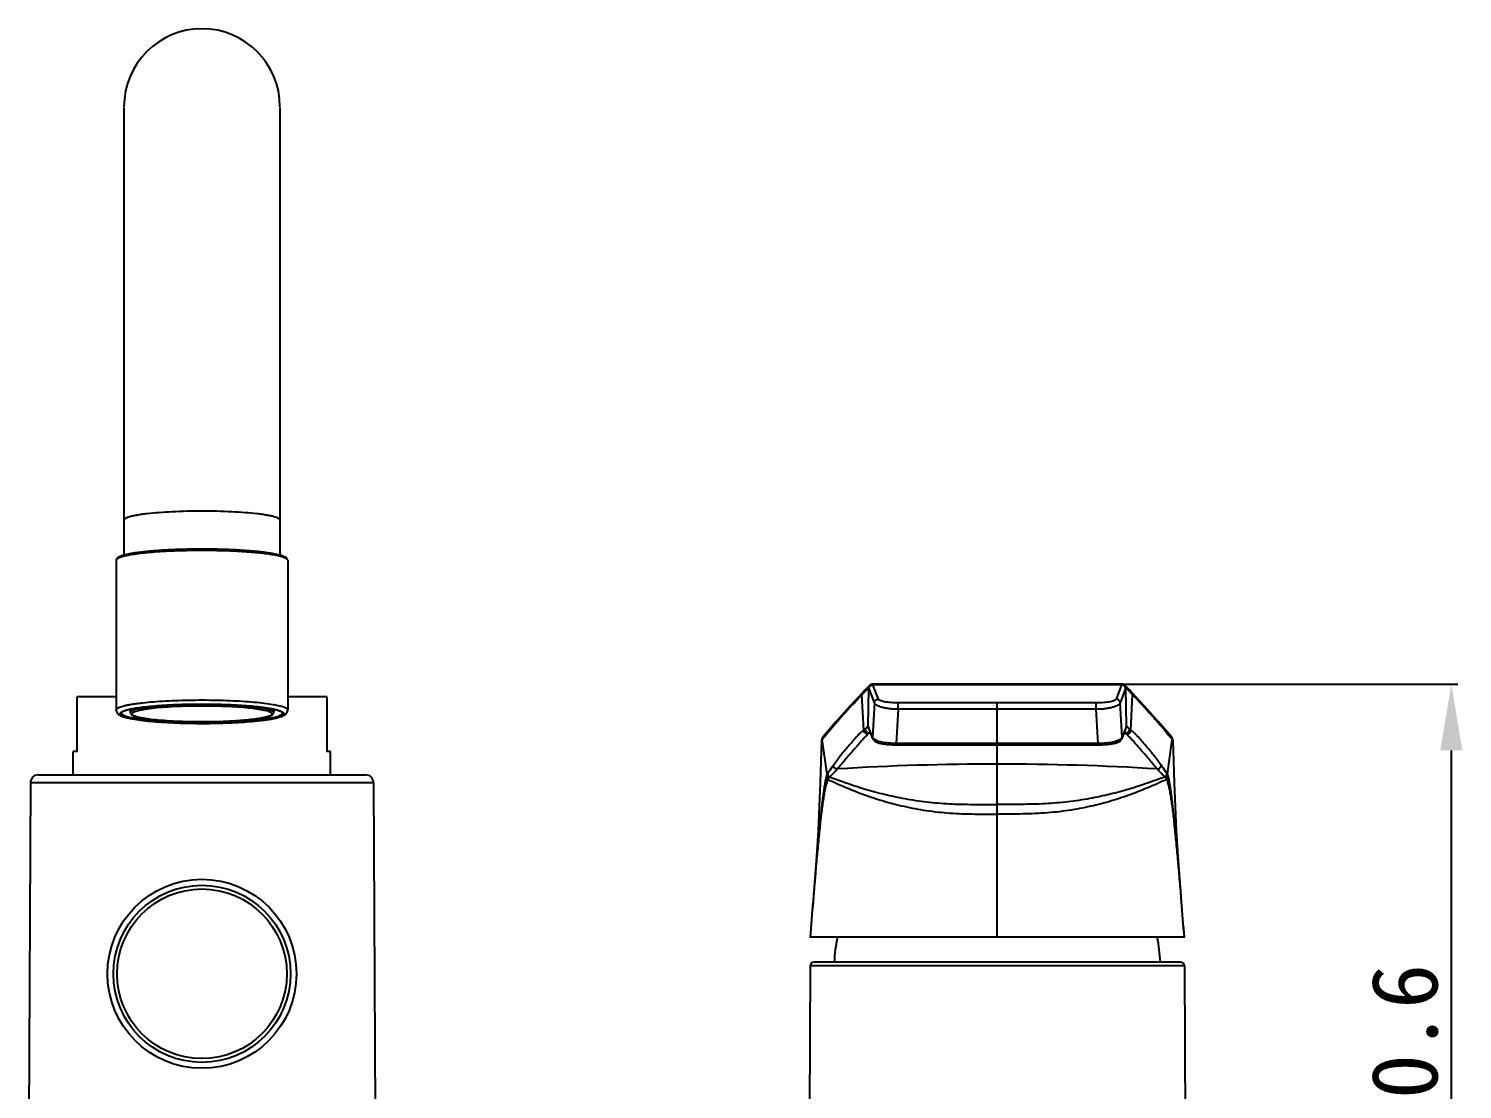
# Model space of a CAD drawing. Header units: millimetres. Extents: x 4053 to 4499, y 27851 to 28303.
# Drawn here: x 4315.6 to 4499.4, y 28151.4 to 28287.5 of the extents above; entities that cross this region are included whole.
import ezdxf

# ---------------------------------------------------------------- set-up
doc = ezdxf.new("R2010")
doc.units = ezdxf.units.MM
doc.styles.get("Standard").update_dxf_attribs({"font": ''})
doc.styles.get('Standard').set_extended_font_data('SimSun')
doc.dimstyles.new('副本 ISO-25-2bei', dxfattribs={"dimscale": 1.7, "dimtxt": 5, "dimasz": 5, "dimexe": 0.5, "dimexo": 0.625, "dimgap": 1, "dimtad": 1, "dimlfac": 0.0393, "dimdsep": 46, "dimtxsty": 'Standard', "dimcen": 2.5, "dimclrd": 1, "dimclre": 1, "dimclrt": 3, "dimadec": 0, "dimazin": 0, "dimtfac": 1, "dimtmove": 0, "dimatfit": 3, "dimfxl": 0, "dimarcsym": 0})

# ---------------------------------------------------------------- blocks, each defined once
blk = doc.blocks.new('*D1')
at = {"color": 1, "lineweight": -2, "transparency": 16777216}
for p, q in [((4441.29, 28203.39), (4498.87, 28203.39)), ((4498.02, 28194.89), (4498.02, 28111.25)), ((4464.69, 28102.75), (4498.87, 28102.75))]:
    blk.add_line(p, q, dxfattribs=at)
at = {"color": 1, "transparency": 16777216}
for points in [[(4496.6, 28194.89), (4499.43, 28194.89), (4498.02, 28203.39)], [(4496.6, 28111.25), (4499.43, 28111.25), (4498.02, 28102.75)]]:
    blk.add_solid(points, dxfattribs=at)
at = {"layer": 'Defpoints', "color": 0, "transparency": 16777216}
for p in [(4440.23, 28203.39), (4463.63, 28102.75), (4498.02, 28102.75)]:
    blk.add_point(p, dxfattribs=at)
at = {"color": 3, "transparency": 16777216, "insert": (4492.07, 28153.07), "char_height": 8.5, "attachment_point": 5, "rotation": 90, "bg_fill": 3, "box_fill_scale": 1.1, "bg_fill_color": 256, "bg_fill_true_color": 13158600, "bg_fill_transparency": 0}
blk.add_mtext('100.6', dxfattribs=at)

msp = doc.modelspace()

# ---------------------------------------------------------------- linework, layer by layer
at = {"color": 7, "linetype": 'Continuous'}
for p, q in [((4327.79, 28277.35), (4327.79, 28219.93)), ((4347.79, 28277.35), (4347.79, 28219.93)), ((4326.79, 28219.26), (4326.79, 28200.09)), ((4348.79, 28219.26), (4348.79, 28200.09)), ((4423.41, 28203.23), (4423.14, 28202.96)), ((4423.79, 28203.39), (4423.72, 28203.39)), ((4423.8, 28203.39), (4423.79, 28203.39)), ((4423.79, 28203.39), (4423.79, 28203.39)), ((4424.54, 28201.48), (4423.85, 28203.31)), ((4321.79, 28194.75), (4321.79, 28201.75)), ((4326.79, 28201.75), (4321.79, 28201.75)), ((4353.79, 28201.75), (4348.79, 28201.75)), ((4353.79, 28201.75), (4353.79, 28194.75)), ((4422.71, 28202.31), (4422.43, 28202.02)), ((4422.66, 28197.51), (4422.43, 28202.03)), ((4423.27, 28202.88), (4422.71, 28202.31)), ((4423.23, 28198.02), (4423.3, 28202.89)), ((4424.04, 28200.99), (4423.35, 28202.82)), ((4328.59, 28200.15), (4328.59, 28199.79)), ((4345.67, 28200.38), (4345.64, 28200.39)), ((4346.68, 28200.22), (4346.66, 28200.23)), ((4346.99, 28200.15), (4346.99, 28199.79)), ((4424.04, 28200.99), (4423.78, 28196.6)), ((4427.1, 28200.17), (4426.84, 28195.78)), ((4427.1, 28200.17), (4427.1, 28200.99)), ((4422.69, 28197.54), (4422.66, 28197.51)), ((4423.17, 28198.01), (4422.83, 28197.63)), ((4423.3, 28197.76), (4423.27, 28197.94)), ((4423.78, 28196.6), (4423.27, 28197.94)), ((4423.81, 28196.42), (4423.3, 28197.76)), ((4417.27, 28196.34), (4417.23, 28196.1)), ((4417.55, 28196.55), (4417.35, 28196.3)), ((4417.97, 28191.86), (4417.35, 28196.3)), ((4417.56, 28196.55), (4417.55, 28196.55)), ((4423.26, 28197.04), (4423.23, 28197.02)), ((4423.52, 28197.08), (4423.26, 28197.04)), ((4423.48, 28197.29), (4423.33, 28197.13)), ((4423.49, 28197.15), (4423.51, 28197.15)), ((4423.56, 28197.08), (4423.52, 28197.08)), ((4423.81, 28196.42), (4423.78, 28196.6)), ((4423.81, 28196.41), (4423.81, 28196.42)), ((4426.84, 28195.6), (4426.84, 28195.78)), ((4321.29, 28191.75), (4321.29, 28194.75)), ((4321.79, 28194.75), (4321.29, 28194.75)), ((4354.29, 28194.75), (4353.79, 28194.75)), ((4354.29, 28191.75), (4354.29, 28194.75)), ((4315.79, 28190.76), (4315.57, 28147.67)), ((4316.79, 28191.75), (4358.8, 28191.75)), ((4359.8, 28190.76), (4360.01, 28148.74)), ((4415.79, 28167.26), (4415.69, 28148.74)), ((4463.29, 28167.75), (4416.29, 28167.75)), ((4463.79, 28167.26), (4464.13, 28103.26))]:
    msp.add_line(p, q, dxfattribs=at)
at = {"color": 9, "linetype": 'Continuous'}
for p, q in [((4346.68, 28200.23), (4346.66, 28200.23)), ((4359.8, 28190.76), (4315.79, 28190.76)), ((4463.79, 28167.26), (4415.79, 28167.26))]:
    msp.add_line(p, q, dxfattribs=at)
at = {"color": 7, "linetype": 'Continuous'}
for points in [[(4423.72, 28203.39), (4423.55, 28203.33), (4423.41, 28203.23)], [(4422.57, 28202.37), (4420.85, 28200.55), (4419.14, 28198.61), (4417.46, 28196.62)], [(4423.14, 28202.96), (4422.85, 28202.66), (4422.57, 28202.37)], [(4417.23, 28196.1), (4417.16, 28193.57), (4417.07, 28190.71), (4416.96, 28187.74), (4416.82, 28184.59), (4416.62, 28181.32), (4416.36, 28177.93), (4416.16, 28175.5)], [(4417.47, 28196.63), (4417.4, 28196.54), (4417.27, 28196.34)], [(4423.52, 28197.08), (4423.54, 28197.08), (4423.56, 28197.09)], [(4423.81, 28196.41), (4423.87, 28196.31), (4424.07, 28196.09), (4424.33, 28195.95), (4424.66, 28195.83), (4425.09, 28195.74), (4425.65, 28195.66), (4426.32, 28195.61), (4426.84, 28195.6)]]:
    msp.add_lwpolyline(points, dxfattribs=at)
msp.add_circle((4337.79, 28166.25), 12.12, dxfattribs=at)
at = {"color": 9, "linetype": 'Continuous'}
for radius in [12.12, 11.36, 10.88]:
    msp.add_circle((4337.79, 28166.25), radius, dxfattribs=at)
at = {"color": 7, "linetype": 'Continuous'}
for centre, radius, start, end in [((4337.79, 28277.45), 10, 0, 180), ((4423.77, 28202.88), 0.496, 135.0229, 180.3138), ((4423.8, 28202.89), 0.501, 112.6488, 179.8858), ((4422.93, 28202.03), 0.496, 135.9866, 180.3202), ((4344.3, 28187.68), 12.77, 78.9977, 79.2432), ((4331.48, 28213.38), 14.68, 259.334, 259.6623), ((4331.61, 28214.12), 15.43, 259.661, 259.8328), ((4332.34, 28210.98), 12.14, 259.3326, 259.4899), ((4423.34, 28197.63), 0.502, 180.3967, 269.648), ((4423.67, 28198.01), 0.501, 225.0246, 229.1161), ((4417.85, 28196.3), 0.495, 140.8363, 180.4045), ((4424.57, 28188.21), 9, 96.8637, 97.8989), ((4316.79, 28190.75), 1, 90, 179.7077), ((4358.8, 28190.75), 1, 0.2923, 90), ((6344.73, 28018.18), 1934.98, 175.33671, 175.47194), ((5794, 28061.95), 1382.51, 175.28854, 175.47799), ((4439.79, 28166.73), 20.94, 168.3899, 177.1971), ((4439.79, 28166.73), 20.94, 2.8029, 11.6101), ((4416.29, 28167.25), 0.5, 90, 179.7), ((4463.29, 28167.25), 0.5, 0.3, 90)]:
    msp.add_arc(centre, radius, start, end, dxfattribs=at)
at = {"color": 9, "linetype": 'Continuous'}
for centre, radius, start, end in [((4337.79, 28125.91), 94.63, 89.8632, 90.0002), ((4344.52, 28205.93), 14.24, 79.2049, 79.3325), ((4343.42, 28188.67), 11.89, 79.1869, 79.3325), ((4344.12, 28186.39), 14.08, 79.3333, 79.5857), ((4344.52, 28186.75), 14.25, 79.2108, 79.3324), ((4331.24, 28211.37), 12.63, 258.6418, 259.3436), ((4331.31, 28211.97), 13.25, 258.8949, 259.3337), ((4331.47, 28212.2), 13.37, 259.1968, 259.3325), ((4332.26, 28210.37), 11.53, 259.1285, 259.3329)]:
    msp.add_arc(centre, radius, start, end, dxfattribs=at)
for points, knots in [([(4337.79, 28225.58), (4336.52, 28225.58), (4334.66, 28225.54), (4332.31, 28225.4), (4331, 28225.28), (4330.09, 28225.16), (4329.5, 28225.07), (4329, 28224.98), (4328.58, 28224.88), (4328.25, 28224.77), (4328.03, 28224.68), (4327.9, 28224.6), (4327.83, 28224.53), (4327.79, 28224.46), (4327.79, 28224.42)], [0, 0, 0, 0, 0.375219, 0.545006, 0.69422, 0.759347, 0.817347, 0.867722, 0.910069, 0.944142, 0.969901, 0.9798, 0.987889, 1, 1, 1, 1]), ([(4347.79, 28224.42), (4347.79, 28224.46), (4347.76, 28224.53), (4347.68, 28224.6), (4347.56, 28224.68), (4347.34, 28224.77), (4347, 28224.88), (4346.59, 28224.98), (4346.08, 28225.07), (4345.5, 28225.16), (4344.58, 28225.28), (4343.28, 28225.4), (4340.92, 28225.54), (4339.07, 28225.58), (4337.79, 28225.58)], [0, 0, 0, 0, 0.012111, 0.0202, 0.030099, 0.055858, 0.089931, 0.132278, 0.182653, 0.240653, 0.30578, 0.454994, 0.624781, 1, 1, 1, 1]), ([(4327.68, 28219.76), (4327.61, 28219.74), (4327.48, 28219.7), (4327.3, 28219.64), (4327.15, 28219.58), (4327.02, 28219.52), (4326.92, 28219.46), (4326.85, 28219.39), (4326.8, 28219.33), (4326.79, 28219.28), (4326.79, 28219.26)], [0, 0, 0, 0, 0.201585, 0.379846, 0.534767, 0.666684, 0.776402, 0.865642, 0.937944, 1, 1, 1, 1]), ([(4337.79, 28220.53), (4336.74, 28220.53), (4335.18, 28220.51), (4333.17, 28220.42), (4331.78, 28220.33), (4330.52, 28220.22), (4329.41, 28220.09), (4328.6, 28219.96), (4328.04, 28219.85), (4327.79, 28219.79), (4327.68, 28219.76)], [0, 0, 0, 0, 0.311203, 0.458662, 0.596545, 0.721998, 0.832451, 0.925697, 0.965305, 1, 1, 1, 1]), ([(4347.16, 28219.93), (4346.89, 28219.98), (4346.32, 28220.07), (4345.4, 28220.18), (4344.37, 28220.28), (4342.79, 28220.4), (4340.67, 28220.5), (4338.92, 28220.53), (4338.02, 28220.53)], [0, 0, 0, 0, 0.087415, 0.189023, 0.303333, 0.42865, 0.704556, 1, 1, 1, 1]), ([(4348.79, 28219.26), (4348.79, 28219.27), (4348.79, 28219.3), (4348.77, 28219.35), (4348.73, 28219.39), (4348.67, 28219.45), (4348.55, 28219.53), (4348.37, 28219.61), (4348.14, 28219.69), (4347.87, 28219.77), (4347.54, 28219.85), (4347.31, 28219.9), (4347.19, 28219.92)], [0, 0, 0, 0, 0.024521, 0.051013, 0.081053, 0.115731, 0.2014, 0.311075, 0.445795, 0.605767, 0.790747, 1, 1, 1, 1]), ([(4326.79, 28200.09), (4326.79, 28200.1), (4326.8, 28200.14), (4326.83, 28200.19), (4326.87, 28200.25), (4326.97, 28200.32), (4327.13, 28200.41), (4327.38, 28200.5), (4327.7, 28200.6), (4328.08, 28200.69), (4328.53, 28200.78), (4329.04, 28200.86), (4329.6, 28200.94), (4330.45, 28201.04), (4331.63, 28201.15), (4333.17, 28201.25), (4334.82, 28201.32), (4336.55, 28201.36), (4338.31, 28201.37), (4340.06, 28201.34), (4341.75, 28201.28), (4343.33, 28201.2), (4344.78, 28201.08), (4346.03, 28200.94), (4346.81, 28200.82), (4347.16, 28200.76)], [0, 0, 0, 0, 0.002543, 0.005366, 0.008677, 0.012605, 0.022568, 0.035551, 0.051616, 0.070736, 0.09283, 0.117782, 0.145449, 0.175665, 0.242977, 0.318027, 0.398901, 0.483523, 0.569715, 0.655253, 0.737935, 0.815635, 0.886364, 0.94833, 1, 1, 1, 1]), ([(4328.75, 28198.97), (4328.62, 28199), (4328.37, 28199.05), (4328.02, 28199.14), (4327.74, 28199.23), (4327.55, 28199.32), (4327.44, 28199.39), (4327.37, 28199.43), (4327.33, 28199.48), (4327.3, 28199.54), (4327.29, 28199.59), (4327.3, 28199.64), (4327.33, 28199.69), (4327.35, 28199.72), (4327.37, 28199.74)], [0, 0, 0, 0, 0.229154, 0.424931, 0.586522, 0.714027, 0.765439, 0.809125, 0.845874, 0.877089, 0.905054, 0.932887, 0.963751, 1, 1, 1, 1]), ([(4327.4, 28199.71), (4327.38, 28199.68), (4327.35, 28199.63), (4327.35, 28199.57), (4327.37, 28199.52), (4327.4, 28199.47), (4327.47, 28199.4), (4327.6, 28199.32), (4327.81, 28199.23), (4328.07, 28199.15), (4328.39, 28199.06), (4328.63, 28199.01), (4328.75, 28198.98)], [0, 0, 0, 0, 0.061596, 0.089099, 0.118031, 0.150957, 0.189643, 0.288002, 0.417513, 0.579424, 0.773817, 1, 1, 1, 1]), ([(4327.37, 28199.74), (4327.41, 28199.77), (4327.51, 28199.84), (4327.7, 28199.93), (4327.95, 28200.02), (4328.26, 28200.1), (4328.62, 28200.19), (4329.21, 28200.3), (4330.06, 28200.42), (4331.23, 28200.55), (4332.54, 28200.65), (4333.98, 28200.73), (4335.51, 28200.78), (4337.09, 28200.81), (4339.2, 28200.81), (4341.26, 28200.75), (4343.21, 28200.64), (4344.51, 28200.53), (4345.65, 28200.41), (4346.35, 28200.3), (4346.67, 28200.24)], [0, 0, 0, 0, 0.008121, 0.018896, 0.03246, 0.04883, 0.067968, 0.089792, 0.141055, 0.201535, 0.269879, 0.344525, 0.423753, 0.505728, 0.588548, 0.749053, 0.823025, 0.890497, 0.949929, 1, 1, 1, 1]), ([(4328.17, 28200.06), (4328.08, 28200.03), (4327.91, 28199.98), (4327.69, 28199.9), (4327.52, 28199.81), (4327.43, 28199.74), (4327.4, 28199.71)], [0, 0, 0, 0, 0.339628, 0.61824, 0.836933, 1, 1, 1, 1]), ([(4327.45, 28199.69), (4327.45, 28199.68), (4327.46, 28199.65), (4327.48, 28199.6), (4327.51, 28199.56), (4327.57, 28199.51), (4327.68, 28199.44), (4327.85, 28199.36), (4328.06, 28199.28), (4328.32, 28199.21), (4328.63, 28199.13), (4328.84, 28199.09), (4328.96, 28199.07)], [0, 0, 0, 0, 0.024533, 0.051035, 0.081083, 0.115766, 0.20144, 0.311115, 0.445828, 0.605791, 0.790759, 1, 1, 1, 1]), ([(4342.22, 28200.69), (4341.56, 28200.72), (4340.2, 28200.78), (4338.15, 28200.81), (4336.09, 28200.79), (4334.09, 28200.73), (4332.24, 28200.63), (4330.83, 28200.5), (4329.83, 28200.38), (4329.2, 28200.28), (4328.65, 28200.18), (4328.32, 28200.1), (4328.17, 28200.06)], [0, 0, 0, 0, 0.140558, 0.288016, 0.436509, 0.580125, 0.713158, 0.830354, 0.881559, 0.927166, 0.966756, 1, 1, 1, 1]), ([(4328.59, 28199.79), (4328.59, 28199.81), (4328.6, 28199.84), (4328.63, 28199.89), (4328.68, 28199.94), (4328.76, 28199.99), (4328.85, 28200.04), (4329, 28200.11), (4329.25, 28200.19), (4329.6, 28200.28), (4330.02, 28200.36), (4330.51, 28200.44), (4330.86, 28200.49), (4331.05, 28200.52)], [0, 0, 0, 0, 0.019348, 0.041469, 0.06827, 0.10081, 0.139655, 0.185086, 0.296086, 0.433965, 0.598047, 0.787205, 1, 1, 1, 1]), ([(4330.09, 28199.05), (4329.95, 28199.08), (4329.7, 28199.13), (4329.35, 28199.22), (4329.12, 28199.31), (4328.98, 28199.38), (4328.9, 28199.43), (4328.84, 28199.48), (4328.8, 28199.53), (4328.79, 28199.58), (4328.8, 28199.64), (4328.83, 28199.69), (4328.88, 28199.74), (4328.96, 28199.79), (4329.1, 28199.86), (4329.32, 28199.95), (4329.65, 28200.04), (4330.06, 28200.13), (4330.55, 28200.21), (4331.1, 28200.29), (4331.96, 28200.39), (4333.16, 28200.49), (4334.73, 28200.58), (4336.41, 28200.63), (4338.14, 28200.64), (4339.86, 28200.61), (4341.51, 28200.55), (4343.01, 28200.45), (4344.14, 28200.34), (4344.93, 28200.23), (4345.29, 28200.17), (4345.45, 28200.14)], [0, 0, 0, 0, 0.023342, 0.042625, 0.057751, 0.063775, 0.068813, 0.07294, 0.076303, 0.079183, 0.082011, 0.085241, 0.089188, 0.094021, 0.09983, 0.114512, 0.133346, 0.15626, 0.183093, 0.213627, 0.247592, 0.32455, 0.411129, 0.504091, 0.599937, 0.695053, 0.785857, 0.868937, 0.941195, 0.972428, 1, 1, 1, 1]), ([(4348.19, 28199.76), (4348.21, 28199.75), (4348.24, 28199.72), (4348.28, 28199.66), (4348.29, 28199.61), (4348.29, 28199.55), (4348.27, 28199.5), (4348.22, 28199.45), (4348.16, 28199.4), (4348.04, 28199.32), (4347.85, 28199.24), (4347.56, 28199.14), (4347.2, 28199.05), (4346.77, 28198.96), (4346.28, 28198.87), (4345.5, 28198.76), (4344.4, 28198.64), (4342.94, 28198.52), (4341.33, 28198.44), (4339.62, 28198.38), (4337.85, 28198.37), (4336.08, 28198.38), (4334.37, 28198.43), (4332.75, 28198.51), (4331.28, 28198.63), (4329.99, 28198.77), (4329.21, 28198.88), (4328.85, 28198.95)], [0, 0, 0, 0, 0.003752, 0.006893, 0.009624, 0.012244, 0.01509, 0.018429, 0.022425, 0.027176, 0.039113, 0.054427, 0.073124, 0.095133, 0.120333, 0.148565, 0.213349, 0.287706, 0.369538, 0.456515, 0.546147, 0.635866, 0.723099, 0.805351, 0.880278, 0.945763, 1, 1, 1, 1]), ([(4328.9, 28198.95), (4329.25, 28198.89), (4330.01, 28198.77), (4331.26, 28198.64), (4332.7, 28198.53), (4334.27, 28198.44), (4335.95, 28198.39), (4337.67, 28198.37), (4339.4, 28198.39), (4341.08, 28198.43), (4342.68, 28198.51), (4343.92, 28198.6), (4344.84, 28198.69), (4345.46, 28198.77), (4346.02, 28198.84), (4346.53, 28198.92), (4346.97, 28199.01), (4347.36, 28199.1), (4347.67, 28199.19), (4347.92, 28199.29), (4348.07, 28199.37), (4348.16, 28199.45), (4348.21, 28199.5), (4348.23, 28199.55), (4348.24, 28199.63), (4348.21, 28199.68), (4348.18, 28199.71)], [0, 0, 0, 0, 0.053437, 0.117815, 0.191421, 0.272245, 0.358064, 0.446504, 0.535116, 0.621444, 0.703101, 0.777838, 0.811964, 0.843615, 0.872578, 0.898668, 0.92172, 0.941604, 0.958229, 0.97156, 0.981672, 0.985613, 0.988914, 0.991734, 0.994324, 1, 1, 1, 1]), ([(4328.99, 28199.06), (4329.32, 28199), (4330.04, 28198.89), (4331.23, 28198.76), (4332.58, 28198.65), (4334.07, 28198.56), (4335.66, 28198.51), (4337.31, 28198.49), (4338.96, 28198.49), (4340.59, 28198.53), (4342.14, 28198.59), (4343.58, 28198.69), (4344.69, 28198.79), (4345.49, 28198.89), (4346.02, 28198.96), (4346.5, 28199.04), (4346.92, 28199.12), (4347.28, 28199.21), (4347.58, 28199.3), (4347.81, 28199.39), (4347.97, 28199.47), (4348.05, 28199.54), (4348.1, 28199.59), (4348.13, 28199.64), (4348.13, 28199.67), (4348.13, 28199.69)], [0, 0, 0, 0, 0.05167, 0.113636, 0.184365, 0.262065, 0.344747, 0.430285, 0.516477, 0.601099, 0.681973, 0.757023, 0.824335, 0.854551, 0.882218, 0.90717, 0.929264, 0.948384, 0.964449, 0.977432, 0.987395, 0.991323, 0.994634, 0.997457, 1, 1, 1, 1]), ([(4345.45, 28200.14), (4345.6, 28200.11), (4345.86, 28200.06), (4346.2, 28199.97), (4346.44, 28199.88), (4346.59, 28199.81), (4346.67, 28199.76), (4346.74, 28199.71), (4346.78, 28199.66), (4346.8, 28199.6), (4346.79, 28199.55), (4346.76, 28199.5), (4346.71, 28199.44), (4346.64, 28199.39), (4346.5, 28199.32), (4346.28, 28199.24), (4345.95, 28199.15), (4345.55, 28199.06), (4345.06, 28198.97), (4344.51, 28198.89), (4343.9, 28198.82), (4343.23, 28198.76), (4342.23, 28198.68), (4340.89, 28198.6), (4339.2, 28198.55), (4337.47, 28198.54), (4335.74, 28198.57), (4334.09, 28198.63), (4332.59, 28198.73), (4331.45, 28198.84), (4330.65, 28198.95), (4330.3, 28199.01), (4330.13, 28199.04)], [0, 0, 0, 0, 0.023697, 0.043336, 0.058807, 0.064994, 0.070185, 0.074446, 0.077911, 0.080839, 0.083647, 0.086799, 0.090635, 0.095343, 0.101022, 0.115443, 0.13403, 0.156718, 0.183349, 0.213706, 0.24752, 0.284485, 0.324258, 0.410714, 0.503638, 0.599514, 0.694709, 0.785616, 0.868802, 0.941145, 0.972408, 1, 1, 1, 1]), ([(4346.66, 28200.23), (4346.37, 28200.28), (4345.73, 28200.38), (4344.68, 28200.51), (4343.49, 28200.61), (4342.65, 28200.66), (4342.22, 28200.69)], [0, 0, 0, 0, 0.200325, 0.43699, 0.70535, 1, 1, 1, 1]), ([(4344.54, 28200.51), (4344.64, 28200.5), (4345, 28200.45), (4345.36, 28200.4), (4345.62, 28200.35)], [0, 0, 0, 0, 0.272942, 1, 1, 1, 1]), ([(4345.65, 28200.34), (4345.76, 28200.32), (4345.95, 28200.28), (4346.22, 28200.22), (4346.45, 28200.15), (4346.64, 28200.08), (4346.79, 28200.01), (4346.89, 28199.95), (4346.94, 28199.9), (4346.97, 28199.86), (4346.99, 28199.83), (4346.99, 28199.8), (4346.99, 28199.79)], [0, 0, 0, 0, 0.209214, 0.394173, 0.554134, 0.688841, 0.798511, 0.884187, 0.918881, 0.948941, 0.975454, 1, 1, 1, 1]), ([(4348.15, 28199.74), (4348.13, 28199.76), (4348.06, 28199.81), (4347.95, 28199.87), (4347.81, 28199.93), (4347.56, 28200.02), (4347.18, 28200.12), (4346.86, 28200.19), (4346.68, 28200.23)], [0, 0, 0, 0, 0.067373, 0.150347, 0.249841, 0.36625, 0.649936, 1, 1, 1, 1]), ([(4346.73, 28200.23), (4346.9, 28200.2), (4347.22, 28200.13), (4347.59, 28200.03), (4347.83, 28199.95), (4347.97, 28199.89), (4348.09, 28199.83), (4348.16, 28199.79), (4348.19, 28199.76)], [0, 0, 0, 0, 0.34352, 0.625173, 0.742261, 0.84352, 0.929214, 1, 1, 1, 1]), ([(4347.19, 28200.75), (4347.31, 28200.73), (4347.54, 28200.68), (4347.86, 28200.6), (4348.14, 28200.52), (4348.37, 28200.44), (4348.55, 28200.36), (4348.67, 28200.28), (4348.73, 28200.22), (4348.77, 28200.18), (4348.79, 28200.13), (4348.79, 28200.1), (4348.79, 28200.09)], [0, 0, 0, 0, 0.209262, 0.39425, 0.554229, 0.688953, 0.79863, 0.884295, 0.918968, 0.949003, 0.975487, 1, 1, 1, 1]), ([(4348.18, 28199.71), (4348.18, 28199.71), (4348.17, 28199.72), (4348.16, 28199.73), (4348.15, 28199.74)], [0, 0, 0, 0, 0.239342, 1, 1, 1, 1])]:
    msp.add_open_spline(points, degree=3, knots=knots, dxfattribs=at)
at = {"color": 7, "linetype": 'Continuous'}
for points, knots in [([(4337.79, 28220.71), (4337.09, 28220.71), (4335.7, 28220.69), (4333.99, 28220.64), (4332.69, 28220.56), (4331.78, 28220.5), (4330.92, 28220.43), (4330.14, 28220.34), (4329.42, 28220.25), (4328.79, 28220.16), (4328.24, 28220.05), (4327.77, 28219.94), (4327.44, 28219.83), (4327.23, 28219.74), (4327.09, 28219.67), (4326.98, 28219.6), (4326.88, 28219.51), (4326.81, 28219.39), (4326.79, 28219.3), (4326.79, 28219.26)], [0, 0, 0, 0, 0.186958, 0.366814, 0.451938, 0.532777, 0.608581, 0.678659, 0.742386, 0.799234, 0.84878, 0.890776, 0.925263, 0.939838, 0.952892, 0.964836, 0.976155, 0.987617, 1, 1, 1, 1]), ([(4347.02, 28220.11), (4346.76, 28220.16), (4346.18, 28220.25), (4345.25, 28220.37), (4344.2, 28220.47), (4342.61, 28220.59), (4340.46, 28220.68), (4338.7, 28220.71), (4337.79, 28220.71)], [0, 0, 0, 0, 0.087707, 0.189536, 0.304043, 0.429521, 0.705439, 1, 1, 1, 1]), ([(4348.79, 28219.26), (4348.79, 28219.29), (4348.78, 28219.36), (4348.74, 28219.44), (4348.69, 28219.52), (4348.6, 28219.6), (4348.46, 28219.7), (4348.25, 28219.79), (4348.01, 28219.88), (4347.72, 28219.96), (4347.39, 28220.04), (4347.15, 28220.09), (4347.02, 28220.11)], [0, 0, 0, 0, 0.048738, 0.094131, 0.137968, 0.181892, 0.274305, 0.380304, 0.504659, 0.649066, 0.814265, 1, 1, 1, 1]), ([(4423.35, 28202.82), (4423.35, 28202.88), (4423.38, 28203.01), (4423.49, 28203.17), (4423.65, 28203.28), (4423.78, 28203.31), (4423.85, 28203.31)], [0, 0, 0, 0, 0.247948, 0.497697, 0.748788, 1, 1, 1, 1]), ([(4423.85, 28203.31), (4423.84, 28203.33), (4423.83, 28203.36), (4423.81, 28203.39), (4423.8, 28203.39)], [0, 0, 0, 0, 0.630052, 1, 1, 1, 1]), ([(4422.43, 28202.03), (4421.6, 28201.17), (4420.37, 28199.84), (4418.76, 28198), (4417.96, 28197.04), (4417.56, 28196.55)], [0, 0, 0, 0, 0.488926, 0.741636, 1, 1, 1, 1]), ([(4423.3, 28202.89), (4423.3, 28202.89), (4423.28, 28202.89), (4423.27, 28202.89), (4423.27, 28202.88)], [0, 0, 0, 0, 0.456831, 1, 1, 1, 1]), ([(4423.35, 28202.82), (4423.34, 28202.83), (4423.33, 28202.86), (4423.31, 28202.89), (4423.3, 28202.89)], [0, 0, 0, 0, 0.622165, 1, 1, 1, 1]), ([(4424.04, 28200.99), (4424.04, 28201.05), (4424.07, 28201.18), (4424.18, 28201.34), (4424.35, 28201.45), (4424.48, 28201.48), (4424.54, 28201.48)], [0, 0, 0, 0, 0.247948, 0.497697, 0.748788, 1, 1, 1, 1]), ([(4427.1, 28200.99), (4426.77, 28200.99), (4426.17, 28201.01), (4425.46, 28201.1), (4425.02, 28201.21), (4424.79, 28201.29), (4424.63, 28201.37), (4424.55, 28201.44), (4424.54, 28201.48)], [0, 0, 0, 0, 0.37343, 0.680166, 0.797564, 0.889136, 0.955466, 1, 1, 1, 1]), ([(4326.79, 28200.09), (4326.79, 28200.03), (4326.81, 28199.92), (4326.87, 28199.77), (4326.95, 28199.65), (4327.08, 28199.52), (4327.25, 28199.4), (4327.49, 28199.29), (4327.75, 28199.2), (4328.05, 28199.11), (4328.39, 28199.03), (4328.63, 28198.98), (4328.76, 28198.96)], [0, 0, 0, 0, 0.071936, 0.137028, 0.197163, 0.251939, 0.35262, 0.455497, 0.568724, 0.696233, 0.839854, 1, 1, 1, 1]), ([(4345.64, 28200.39), (4345.27, 28200.44), (4344.47, 28200.53), (4343.2, 28200.63), (4341.81, 28200.71), (4339.8, 28200.79), (4337.73, 28200.81), (4335.66, 28200.78), (4334.16, 28200.73), (4332.74, 28200.66), (4331.44, 28200.56), (4330.28, 28200.44), (4329.42, 28200.32), (4328.83, 28200.21), (4328.46, 28200.13), (4328.14, 28200.05), (4327.88, 28199.97), (4327.7, 28199.89), (4327.6, 28199.84), (4327.54, 28199.8), (4327.49, 28199.76), (4327.46, 28199.73), (4327.45, 28199.7), (4327.45, 28199.69)], [0, 0, 0, 0, 0.061553, 0.131372, 0.20789, 0.289384, 0.459867, 0.545011, 0.627516, 0.705522, 0.77727, 0.84115, 0.895732, 0.919154, 0.939818, 0.957595, 0.972395, 0.984178, 0.988878, 0.992705, 0.995606, 0.997667, 1, 1, 1, 1]), ([(4328.59, 28199.79), (4328.59, 28199.76), (4328.6, 28199.7), (4328.64, 28199.62), (4328.69, 28199.55), (4328.77, 28199.47), (4328.89, 28199.39), (4329.06, 28199.31), (4329.27, 28199.24), (4329.51, 28199.17), (4329.79, 28199.1), (4329.99, 28199.06), (4330.09, 28199.04)], [0, 0, 0, 0, 0.052659, 0.10115, 0.14731, 0.192837, 0.286455, 0.391869, 0.514499, 0.656306, 0.818199, 1, 1, 1, 1]), ([(4328.89, 28198.93), (4329.24, 28198.87), (4330.01, 28198.76), (4331.25, 28198.62), (4332.65, 28198.52), (4334.19, 28198.44), (4335.82, 28198.38), (4337.5, 28198.36), (4339.19, 28198.37), (4340.84, 28198.41), (4342.42, 28198.49), (4343.87, 28198.58), (4345.17, 28198.71), (4346.15, 28198.84), (4346.83, 28198.95), (4347.26, 28199.04), (4347.63, 28199.14), (4347.96, 28199.24), (4348.2, 28199.34), (4348.36, 28199.43), (4348.48, 28199.51), (4348.59, 28199.6), (4348.69, 28199.73), (4348.77, 28199.89), (4348.79, 28200.02), (4348.79, 28200.09)], [0, 0, 0, 0, 0.052194, 0.113753, 0.183374, 0.259381, 0.339889, 0.422868, 0.50621, 0.587795, 0.665558, 0.737556, 0.802038, 0.857535, 0.881574, 0.90304, 0.92195, 0.938455, 0.952992, 0.959811, 0.966595, 0.973734, 0.981641, 0.990316, 1, 1, 1, 1]), ([(4330.13, 28199.04), (4330.42, 28198.98), (4331.06, 28198.89), (4332.1, 28198.77), (4333.29, 28198.68), (4334.6, 28198.61), (4335.99, 28198.56), (4337.43, 28198.54), (4338.87, 28198.55), (4340.29, 28198.58), (4341.64, 28198.64), (4342.89, 28198.72), (4343.86, 28198.81), (4344.56, 28198.9), (4345.02, 28198.96), (4345.44, 28199.03), (4345.81, 28199.11), (4346.12, 28199.18), (4346.39, 28199.26), (4346.59, 28199.34), (4346.72, 28199.41), (4346.8, 28199.46), (4346.87, 28199.52), (4346.93, 28199.59), (4346.98, 28199.68), (4346.99, 28199.75), (4346.99, 28199.79)], [0, 0, 0, 0, 0.051693, 0.113263, 0.183295, 0.260056, 0.341611, 0.425877, 0.510696, 0.593892, 0.673335, 0.747008, 0.813068, 0.842733, 0.869924, 0.894497, 0.916341, 0.935404, 0.951711, 0.965419, 0.97145, 0.977112, 0.982562, 0.988012, 0.993742, 1, 1, 1, 1]), ([(4346.66, 28200.23), (4346.59, 28200.24), (4346.26, 28200.3), (4345.92, 28200.35), (4345.67, 28200.38)], [0, 0, 0, 0, 0.229569, 1, 1, 1, 1]), ([(4348.13, 28199.69), (4348.13, 28199.7), (4348.12, 28199.72), (4348.1, 28199.75), (4348.07, 28199.78), (4348.02, 28199.81), (4347.94, 28199.86), (4347.8, 28199.93), (4347.6, 28200), (4347.35, 28200.08), (4347.06, 28200.15), (4346.85, 28200.19), (4346.73, 28200.21)], [0, 0, 0, 0, 0.023738, 0.043597, 0.070822, 0.106748, 0.151273, 0.264051, 0.405912, 0.576222, 0.774525, 1, 1, 1, 1]), ([(4427.1, 28200.17), (4426.9, 28200.17), (4426.51, 28200.18), (4425.95, 28200.23), (4425.43, 28200.31), (4424.99, 28200.42), (4424.62, 28200.54), (4424.33, 28200.67), (4424.14, 28200.81), (4424.06, 28200.93), (4424.04, 28200.99)], [0, 0, 0, 0, 0.183068, 0.35824, 0.518762, 0.659819, 0.778494, 0.873631, 0.946048, 1, 1, 1, 1]), ([(4422.83, 28197.62), (4422.82, 28197.61), (4422.8, 28197.59), (4422.76, 28197.56), (4422.72, 28197.55), (4422.7, 28197.54), (4422.69, 28197.53)], [0, 0, 0, 0, 0.294621, 0.549717, 0.776785, 1, 1, 1, 1]), ([(4423.26, 28197.04), (4423.19, 28197.03), (4423.04, 28197.04), (4422.85, 28197.15), (4422.72, 28197.32), (4422.69, 28197.46), (4422.69, 28197.53)], [0, 0, 0, 0, 0.249688, 0.499767, 0.749987, 1, 1, 1, 1]), ([(4423.23, 28198.02), (4423.22, 28198.02), (4423.2, 28198.03), (4423.18, 28198.02), (4423.17, 28198.01)], [0, 0, 0, 0, 0.471686, 1, 1, 1, 1]), ([(4423.27, 28197.94), (4423.27, 28197.95), (4423.25, 28197.98), (4423.23, 28198.01), (4423.23, 28198.02)], [0, 0, 0, 0, 0.593585, 1, 1, 1, 1]), ([(4417.35, 28196.3), (4417.33, 28196.27), (4417.29, 28196.22), (4417.25, 28196.17), (4417.23, 28196.14)], [0, 0, 0, 0, 0.541429, 1, 1, 1, 1]), ([(4422.66, 28197.51), (4422.49, 28197.38), (4422.23, 28197.17), (4421.92, 28196.85), (4421.6, 28196.49), (4421.2, 28196.02), (4420.72, 28195.46), (4420.23, 28194.9), (4419.82, 28194.42), (4419.5, 28194.02), (4419.26, 28193.7), (4419.02, 28193.36), (4418.86, 28193.13), (4418.78, 28193.01)], [0, 0, 0, 0, 0.107029, 0.165491, 0.226644, 0.350769, 0.474854, 0.599222, 0.726093, 0.791531, 0.858652, 0.928088, 1, 1, 1, 1]), ([(4423.24, 28197.02), (4423.11, 28196.89), (4422.89, 28196.69), (4422.61, 28196.38), (4422.3, 28196.02), (4421.89, 28195.56), (4421.41, 28195), (4420.91, 28194.44), (4420.4, 28193.84), (4419.87, 28193.2), (4419.49, 28192.75), (4419.29, 28192.52)], [0, 0, 0, 0, 0.091291, 0.146973, 0.207307, 0.331038, 0.454693, 0.57887, 0.707419, 0.845864, 1, 1, 1, 1]), ([(4423.24, 28197.02), (4423.16, 28197.01), (4423.02, 28197.02), (4422.82, 28197.12), (4422.69, 28197.3), (4422.66, 28197.44), (4422.66, 28197.51)], [0, 0, 0, 0, 0.249679, 0.499756, 0.74998, 1, 1, 1, 1]), ([(4423.33, 28197.13), (4423.33, 28197.11), (4423.32, 28197.09), (4423.31, 28197.07), (4423.28, 28197.05), (4423.26, 28197.05), (4423.26, 28197.04)], [0, 0, 0, 0, 0.319819, 0.55218, 0.733713, 1, 1, 1, 1]), ([(4423.91, 28196.4), (4423.89, 28196.42), (4423.84, 28196.47), (4423.79, 28196.54), (4423.78, 28196.6)], [0, 0, 0, 0, 0.286042, 1, 1, 1, 1]), ([(4426.84, 28195.78), (4426.51, 28195.78), (4425.88, 28195.81), (4425.14, 28195.92), (4424.63, 28196.05), (4424.33, 28196.15), (4424.09, 28196.27), (4423.96, 28196.36), (4423.91, 28196.4)], [0, 0, 0, 0, 0.327372, 0.616782, 0.739018, 0.84385, 0.930691, 1, 1, 1, 1]), ([(4418.78, 28193.01), (4418.72, 28192.92), (4418.47, 28192.56), (4418.21, 28192.21), (4418.02, 28191.95)], [0, 0, 0, 0, 0.255868, 1, 1, 1, 1]), ([(4419.29, 28192.52), (4419.21, 28192.42), (4418.89, 28192.08), (4418.55, 28191.74), (4418.3, 28191.5)], [0, 0, 0, 0, 0.261305, 1, 1, 1, 1]), ([(4419.29, 28192.52), (4419.22, 28192.52), (4419.09, 28192.54), (4418.92, 28192.65), (4418.81, 28192.82), (4418.78, 28192.95), (4418.78, 28193.01)], [0, 0, 0, 0, 0.250067, 0.500446, 0.750563, 1, 1, 1, 1]), ([(4417.87, 28191.56), (4417.83, 28191.42), (4417.75, 28191.09), (4417.65, 28190.53), (4417.55, 28189.87), (4417.4, 28188.8), (4417.22, 28187.28), (4417.01, 28185.26), (4416.8, 28183.04), (4416.51, 28179.77), (4416.3, 28177.23), (4416.16, 28175.5)], [0, 0, 0, 0, 0.027577, 0.062753, 0.104644, 0.152418, 0.262797, 0.389201, 0.528034, 0.676993, 1, 1, 1, 1]), ([(4418.06, 28191.18), (4418, 28191.06), (4417.89, 28190.75), (4417.76, 28190.24), (4417.63, 28189.6), (4417.51, 28188.87), (4417.39, 28188.06), (4417.22, 28186.82), (4417.03, 28185.13), (4416.81, 28182.95), (4416.59, 28180.59), (4416.37, 28178.09), (4416.23, 28176.38), (4416.16, 28175.5)], [0, 0, 0, 0, 0.026483, 0.06054, 0.101494, 0.148567, 0.201024, 0.258212, 0.384607, 0.524009, 0.674027, 0.83329, 1, 1, 1, 1]), ([(4417.97, 28191.86), (4417.96, 28191.84), (4417.92, 28191.74), (4417.89, 28191.64), (4417.87, 28191.56)], [0, 0, 0, 0, 0.206293, 1, 1, 1, 1]), ([(4418.06, 28191.18), (4418, 28191.23), (4417.9, 28191.34), (4417.87, 28191.49), (4417.87, 28191.56)], [0, 0, 0, 0, 0.50413, 1, 1, 1, 1]), ([(4418.02, 28191.95), (4418.01, 28191.94), (4417.99, 28191.91), (4417.98, 28191.88), (4417.97, 28191.86)], [0, 0, 0, 0, 0.216421, 1, 1, 1, 1]), ([(4418.21, 28191.43), (4418.14, 28191.48), (4418.02, 28191.6), (4417.97, 28191.77), (4417.97, 28191.86)], [0, 0, 0, 0, 0.501722, 1, 1, 1, 1]), ([(4418.3, 28191.5), (4418.22, 28191.54), (4418.07, 28191.67), (4418.02, 28191.86), (4418.02, 28191.95)], [0, 0, 0, 0, 0.500625, 1, 1, 1, 1]), ([(4418.21, 28191.43), (4418.2, 28191.42), (4418.14, 28191.34), (4418.09, 28191.25), (4418.06, 28191.18)], [0, 0, 0, 0, 0.213398, 1, 1, 1, 1]), ([(4418.3, 28191.5), (4418.29, 28191.5), (4418.26, 28191.48), (4418.23, 28191.45), (4418.21, 28191.43)], [0, 0, 0, 0, 0.231371, 1, 1, 1, 1])]:
    msp.add_open_spline(points, degree=3, knots=knots, dxfattribs=at)
for points in [[(4423.61, 28203.35), (4423.67, 28203.38), (4423.74, 28203.39), (4423.8, 28203.39)], [(4423.21, 28197.82), (4423.19, 28197.88), (4423.17, 28197.95), (4423.17, 28198.01)], [(4423.32, 28197.66), (4423.27, 28197.71), (4423.24, 28197.76), (4423.21, 28197.82)], [(4423.26, 28197.83), (4423.24, 28197.89), (4423.22, 28197.95), (4423.23, 28198.02)], [(4417.23, 28196.14), (4417.23, 28196.13), (4417.23, 28196.12), (4417.23, 28196.1)]]:
    msp.add_open_spline(points, degree=3, dxfattribs=at)

# ---------------------------------------------------------------- next in the draw order: dimensions: what is measured, and where the dimension line sits
dim = msp.add_linear_dim(base=(4498.02, 28102.75), p1=(4440.23, 28203.39), p2=(4463.63, 28102.75), angle=90, dimstyle='副本 ISO-25-2bei', override={"dimdec": 1, "dimlfac": 1, "dimtfill": 1})
dim.commit()
dim.dimension.update_dxf_attribs({"geometry": '*D1', "text_midpoint": (4498.02, 28153.07), "dimtype": 160})

# ---------------------------------------------------------------- next in the draw order: linework, layer by layer
for p, q in [((4455.79, 28203.39), (4423.79, 28203.39)), ((4455.74, 28203.31), (4423.85, 28203.31)), ((4455.74, 28203.31), (4455.04, 28201.48)), ((4455.79, 28203.39), (4455.78, 28203.39)), ((4456.45, 28202.96), (4456.17, 28203.23)), ((4456.24, 28202.82), (4455.54, 28200.99)), ((4456.36, 28198.02), (4456.28, 28202.89)), ((4456.87, 28202.31), (4456.31, 28202.88)), ((4457.15, 28202.02), (4456.87, 28202.31)), ((4456.93, 28197.51), (4457.15, 28202.03)), ((4458.73, 28200.54), (4457.01, 28202.37)), ((4452.48, 28200.99), (4427.1, 28200.99)), ((4452.48, 28200.17), (4427.1, 28200.17)), ((4439.79, 28170.95), (4439.79, 28200.99)), ((4452.48, 28200.17), (4452.48, 28200.99)), ((4452.75, 28195.78), (4452.48, 28200.17)), ((4455.8, 28196.6), (4455.54, 28200.99)), ((4456.28, 28197.76), (4455.77, 28196.42)), ((4456.31, 28197.94), (4455.8, 28196.6)), ((4456.28, 28197.76), (4456.31, 28197.94)), ((4456.28, 28197.76), (4456.28, 28197.76)), ((4456.75, 28197.63), (4456.41, 28198.01)), ((4456.93, 28197.51), (4456.9, 28197.54)), ((4452.75, 28195.78), (4426.84, 28195.78)), ((4452.75, 28195.6), (4452.75, 28195.78)), ((4455.77, 28196.42), (4455.8, 28196.6)), ((4455.77, 28196.41), (4455.77, 28196.42)), ((4456.03, 28197.09), (4456.06, 28197.08)), ((4456.03, 28197.08), (4456.06, 28197.08)), ((4456.06, 28197.08), (4456.33, 28197.04)), ((4456.09, 28197.15), (4456.07, 28197.15)), ((4456.25, 28197.13), (4456.11, 28197.29)), ((4456.35, 28197.02), (4456.33, 28197.04)), ((4461.62, 28191.86), (4462.23, 28196.3)), ((4462.03, 28196.55), (4462.02, 28196.55)), ((4462.23, 28196.3), (4462.03, 28196.55)), ((4462.12, 28196.62), (4462.11, 28196.63)), ((4462.18, 28196.54), (4462.11, 28196.63)), ((4462.31, 28196.33), (4462.18, 28196.54)), ((4462.36, 28196.1), (4462.31, 28196.33)), ((4426.84, 28195.6), (4452.75, 28195.6)), ((4463.79, 28170.95), (4415.79, 28170.95))]:
    msp.add_line(p, q, dxfattribs=at)
for points in [[(4456.17, 28203.23), (4456.04, 28203.33), (4455.87, 28203.39), (4455.79, 28203.39)], [(4457.01, 28202.37), (4456.74, 28202.66), (4456.45, 28202.96)], [(4462.12, 28196.62), (4460.44, 28198.61), (4458.73, 28200.54)], [(4452.75, 28195.6), (4453.29, 28195.61), (4453.96, 28195.66), (4454.51, 28195.74), (4454.94, 28195.84), (4455.27, 28195.95), (4455.52, 28196.1), (4455.73, 28196.32), (4455.77, 28196.41)], [(4463.43, 28175.5), (4463.23, 28177.93), (4462.97, 28181.32), (4462.77, 28184.59), (4462.63, 28187.74), (4462.52, 28190.71), (4462.43, 28193.57), (4462.36, 28196.1)]]:
    msp.add_lwpolyline(points, dxfattribs=at)
for centre, radius, start, end in [((4455.78, 28202.89), 0.501, 0.1142, 67.3512), ((4455.82, 28202.88), 0.496, 359.6865, 44.8446), ((4456.66, 28202.03), 0.496, 359.6799, 44.0124), ((4455.91, 28198.01), 0.501, 310.8839, 314.9755), ((4456.25, 28197.63), 0.502, 270.352, 359.6033), ((4455.01, 28188.18), 9.03, 82.1018, 83.1668), ((4461.74, 28196.3), 0.495, 359.6031, 39.1288), ((4439.54, 27862.66), 330.48, 89.9564, 93.5135), ((4440.04, 27862.66), 330.48, 86.4865, 90.0436), ((2910.37, 28047.8), 1558.29, 4.53269, 4.70078), ((2479.9, 28013.77), 1990.1, 4.52993, 4.66141)]:
    msp.add_arc(centre, radius, start, end, dxfattribs=at)
for points, knots in [([(4455.78, 28203.39), (4455.77, 28203.39), (4455.75, 28203.36), (4455.74, 28203.33), (4455.74, 28203.31)], [0, 0, 0, 0, 0.369948, 1, 1, 1, 1]), ([(4456.24, 28202.82), (4456.23, 28202.88), (4456.21, 28203.01), (4456.1, 28203.17), (4455.93, 28203.28), (4455.8, 28203.31), (4455.74, 28203.31)], [0, 0, 0, 0, 0.247948, 0.497697, 0.748788, 1, 1, 1, 1]), ([(4455.04, 28201.48), (4455.03, 28201.44), (4454.96, 28201.37), (4454.8, 28201.29), (4454.57, 28201.21), (4454.12, 28201.1), (4453.42, 28201.01), (4452.82, 28200.99), (4452.48, 28200.99)], [0, 0, 0, 0, 0.044533, 0.11086, 0.202431, 0.31983, 0.626566, 1, 1, 1, 1]), ([(4455.54, 28200.99), (4455.54, 28201.05), (4455.52, 28201.18), (4455.4, 28201.34), (4455.24, 28201.45), (4455.11, 28201.48), (4455.04, 28201.48)], [0, 0, 0, 0, 0.247948, 0.497697, 0.748788, 1, 1, 1, 1]), ([(4456.28, 28202.89), (4456.27, 28202.89), (4456.25, 28202.86), (4456.24, 28202.83), (4456.24, 28202.82)], [0, 0, 0, 0, 0.377835, 1, 1, 1, 1]), ([(4456.31, 28202.88), (4456.31, 28202.89), (4456.3, 28202.89), (4456.29, 28202.89), (4456.28, 28202.89)], [0, 0, 0, 0, 0.543169, 1, 1, 1, 1]), ([(4462.02, 28196.55), (4461.62, 28197.04), (4460.82, 28198), (4459.21, 28199.84), (4457.98, 28201.17), (4457.15, 28202.03)], [0, 0, 0, 0, 0.258364, 0.511075, 1, 1, 1, 1]), ([(4455.54, 28200.99), (4455.53, 28200.93), (4455.45, 28200.81), (4455.25, 28200.67), (4454.97, 28200.54), (4454.6, 28200.42), (4454.15, 28200.31), (4453.64, 28200.23), (4453.07, 28200.18), (4452.68, 28200.17), (4452.48, 28200.17)], [0, 0, 0, 0, 0.053951, 0.126365, 0.221502, 0.340177, 0.481234, 0.641756, 0.81693, 1, 1, 1, 1]), ([(4456.36, 28198.02), (4456.35, 28198.01), (4456.33, 28197.98), (4456.32, 28197.95), (4456.31, 28197.94)], [0, 0, 0, 0, 0.406415, 1, 1, 1, 1]), ([(4456.33, 28197.04), (4456.4, 28197.03), (4456.55, 28197.04), (4456.74, 28197.15), (4456.87, 28197.32), (4456.9, 28197.46), (4456.9, 28197.53)], [0, 0, 0, 0, 0.249688, 0.499766, 0.749986, 1, 1, 1, 1]), ([(4456.41, 28198.01), (4456.41, 28198.02), (4456.39, 28198.03), (4456.37, 28198.02), (4456.36, 28198.02)], [0, 0, 0, 0, 0.528314, 1, 1, 1, 1]), ([(4456.9, 28197.53), (4456.89, 28197.54), (4456.86, 28197.55), (4456.82, 28197.56), (4456.79, 28197.59), (4456.76, 28197.61), (4456.75, 28197.62)], [0, 0, 0, 0, 0.223215, 0.450283, 0.705379, 1, 1, 1, 1]), ([(4455.68, 28196.4), (4455.62, 28196.36), (4455.49, 28196.27), (4455.25, 28196.15), (4454.95, 28196.05), (4454.44, 28195.92), (4453.7, 28195.81), (4453.08, 28195.78), (4452.75, 28195.78)], [0, 0, 0, 0, 0.069309, 0.15615, 0.260982, 0.383217, 0.672627, 1, 1, 1, 1]), ([(4455.8, 28196.6), (4455.8, 28196.58), (4455.77, 28196.51), (4455.72, 28196.44), (4455.68, 28196.4)], [0, 0, 0, 0, 0.220913, 1, 1, 1, 1]), ([(4456.33, 28197.04), (4456.32, 28197.05), (4456.3, 28197.05), (4456.28, 28197.07), (4456.26, 28197.09), (4456.26, 28197.11), (4456.25, 28197.13)], [0, 0, 0, 0, 0.266285, 0.44782, 0.680181, 1, 1, 1, 1]), ([(4456.35, 28197.02), (4456.42, 28197.01), (4456.57, 28197.02), (4456.76, 28197.12), (4456.89, 28197.3), (4456.93, 28197.44), (4456.93, 28197.51)], [0, 0, 0, 0, 0.249679, 0.499756, 0.74998, 1, 1, 1, 1]), ([(4460.3, 28192.52), (4460.09, 28192.75), (4459.72, 28193.2), (4459.18, 28193.84), (4458.67, 28194.44), (4458.18, 28195), (4457.69, 28195.56), (4457.29, 28196.02), (4456.97, 28196.38), (4456.69, 28196.69), (4456.47, 28196.89), (4456.35, 28197.02)], [0, 0, 0, 0, 0.154136, 0.292581, 0.421119, 0.545309, 0.66896, 0.792692, 0.853024, 0.908711, 1, 1, 1, 1]), ([(4460.81, 28193.01), (4460.73, 28193.13), (4460.57, 28193.36), (4460.33, 28193.7), (4460.08, 28194.02), (4459.76, 28194.42), (4459.36, 28194.9), (4458.87, 28195.46), (4458.38, 28196.02), (4457.98, 28196.49), (4457.66, 28196.85), (4457.35, 28197.17), (4457.09, 28197.38), (4456.93, 28197.51)], [0, 0, 0, 0, 0.071912, 0.141348, 0.208469, 0.273907, 0.400771, 0.525147, 0.649229, 0.773356, 0.834507, 0.892972, 1, 1, 1, 1]), ([(4462.35, 28196.14), (4462.34, 28196.17), (4462.3, 28196.22), (4462.26, 28196.27), (4462.23, 28196.3)], [0, 0, 0, 0, 0.458325, 1, 1, 1, 1]), ([(4460.3, 28192.52), (4460.36, 28192.52), (4460.5, 28192.54), (4460.66, 28192.65), (4460.78, 28192.82), (4460.81, 28192.95), (4460.81, 28193.01)], [0, 0, 0, 0, 0.250067, 0.500446, 0.750564, 1, 1, 1, 1]), ([(4461.28, 28191.5), (4461.2, 28191.58), (4460.86, 28191.91), (4460.54, 28192.25), (4460.3, 28192.52)], [0, 0, 0, 0, 0.240612, 1, 1, 1, 1]), ([(4461.57, 28191.95), (4461.5, 28192.04), (4461.25, 28192.39), (4460.99, 28192.74), (4460.81, 28193.01)], [0, 0, 0, 0, 0.245926, 1, 1, 1, 1]), ([(4418.06, 28191.18), (4418.77, 28190.86), (4419.85, 28190.37), (4421.31, 28189.76), (4422.85, 28189.16), (4424.9, 28188.47), (4427.53, 28187.77), (4429.86, 28187.3), (4431.82, 28187.03), (4433.36, 28186.88), (4434.93, 28186.79), (4437.08, 28186.72), (4438.7, 28186.72), (4439.79, 28186.72)], [0, 0, 0, 0, 0.104549, 0.158011, 0.212613, 0.326176, 0.447002, 0.576045, 0.643374, 0.712301, 0.782613, 0.854148, 1, 1, 1, 1]), ([(4418.3, 28191.5), (4419.04, 28191.23), (4420.55, 28190.67), (4422.89, 28189.91), (4425.35, 28189.25), (4427.97, 28188.69), (4430.76, 28188.27), (4433.68, 28188.02), (4436.71, 28187.97), (4438.76, 28187.97), (4439.79, 28187.97)], [0, 0, 0, 0, 0.108532, 0.219745, 0.335524, 0.457483, 0.585986, 0.720152, 0.85851, 1, 1, 1, 1]), ([(4461.28, 28191.5), (4460.54, 28191.23), (4459.03, 28190.67), (4456.7, 28189.91), (4454.23, 28189.25), (4451.61, 28188.69), (4448.83, 28188.27), (4445.9, 28188.02), (4442.87, 28187.97), (4440.83, 28187.97), (4439.79, 28187.97)], [0, 0, 0, 0, 0.108532, 0.219745, 0.335524, 0.457483, 0.585986, 0.720152, 0.85851, 1, 1, 1, 1]), ([(4461.53, 28191.18), (4460.81, 28190.86), (4459.74, 28190.37), (4458.27, 28189.76), (4456.73, 28189.16), (4454.68, 28188.47), (4452.06, 28187.77), (4449.73, 28187.3), (4447.77, 28187.03), (4446.23, 28186.88), (4444.66, 28186.79), (4442.51, 28186.72), (4440.88, 28186.72), (4439.79, 28186.72)], [0, 0, 0, 0, 0.104549, 0.158011, 0.212613, 0.326176, 0.447002, 0.576045, 0.643374, 0.712301, 0.782613, 0.854148, 1, 1, 1, 1]), ([(4461.28, 28191.5), (4461.37, 28191.54), (4461.51, 28191.67), (4461.57, 28191.86), (4461.57, 28191.95)], [0, 0, 0, 0, 0.500626, 1, 1, 1, 1]), ([(4461.37, 28191.43), (4461.36, 28191.44), (4461.34, 28191.47), (4461.31, 28191.49), (4461.29, 28191.5)], [0, 0, 0, 0, 0.270696, 1, 1, 1, 1]), ([(4461.37, 28191.43), (4461.44, 28191.48), (4461.57, 28191.6), (4461.62, 28191.77), (4461.62, 28191.86)], [0, 0, 0, 0, 0.501722, 1, 1, 1, 1]), ([(4461.53, 28191.18), (4461.51, 28191.21), (4461.47, 28191.3), (4461.42, 28191.38), (4461.37, 28191.43)], [0, 0, 0, 0, 0.288196, 1, 1, 1, 1]), ([(4461.53, 28191.18), (4461.58, 28191.23), (4461.68, 28191.34), (4461.72, 28191.49), (4461.72, 28191.56)], [0, 0, 0, 0, 0.504128, 1, 1, 1, 1]), ([(4463.42, 28175.5), (4463.35, 28176.38), (4463.21, 28178.09), (4462.99, 28180.59), (4462.77, 28182.95), (4462.55, 28185.13), (4462.36, 28186.82), (4462.2, 28188.06), (4462.08, 28188.87), (4461.95, 28189.6), (4461.83, 28190.24), (4461.69, 28190.75), (4461.59, 28191.06), (4461.53, 28191.18)], [0, 0, 0, 0, 0.16671, 0.325973, 0.475992, 0.615394, 0.741788, 0.798977, 0.851433, 0.898507, 0.93946, 0.973517, 1, 1, 1, 1]), ([(4461.62, 28191.86), (4461.61, 28191.87), (4461.6, 28191.9), (4461.58, 28191.93), (4461.57, 28191.95)], [0, 0, 0, 0, 0.284443, 1, 1, 1, 1]), ([(4461.72, 28191.56), (4461.71, 28191.59), (4461.68, 28191.69), (4461.65, 28191.79), (4461.62, 28191.86)], [0, 0, 0, 0, 0.293529, 1, 1, 1, 1]), ([(4463.43, 28175.5), (4463.29, 28177.23), (4463.08, 28179.77), (4462.78, 28183.04), (4462.57, 28185.26), (4462.36, 28187.28), (4462.18, 28188.8), (4462.04, 28189.87), (4461.93, 28190.53), (4461.83, 28191.09), (4461.76, 28191.42), (4461.72, 28191.56)], [0, 0, 0, 0, 0.323007, 0.471966, 0.6108, 0.737203, 0.847582, 0.895356, 0.937247, 0.972423, 1, 1, 1, 1])]:
    msp.add_open_spline(points, degree=3, knots=knots, dxfattribs=at)
for points in [[(4455.98, 28203.35), (4455.92, 28203.38), (4455.85, 28203.39), (4455.78, 28203.39)], [(4456.27, 28197.66), (4456.31, 28197.71), (4456.35, 28197.76), (4456.37, 28197.82)], [(4456.32, 28197.83), (4456.35, 28197.89), (4456.36, 28197.95), (4456.36, 28198.02)], [(4456.37, 28197.82), (4456.4, 28197.88), (4456.41, 28197.95), (4456.41, 28198.01)], [(4462.36, 28196.1), (4462.36, 28196.12), (4462.36, 28196.13), (4462.35, 28196.14)]]:
    msp.add_open_spline(points, degree=3, dxfattribs=at)
msp.add_open_spline([(4463.84, 28170.95), (4463.84, 28170.95), (4415.74, 28170.95), (4415.74, 28170.95)], degree=3)

doc.saveas('drawing.dxf')
